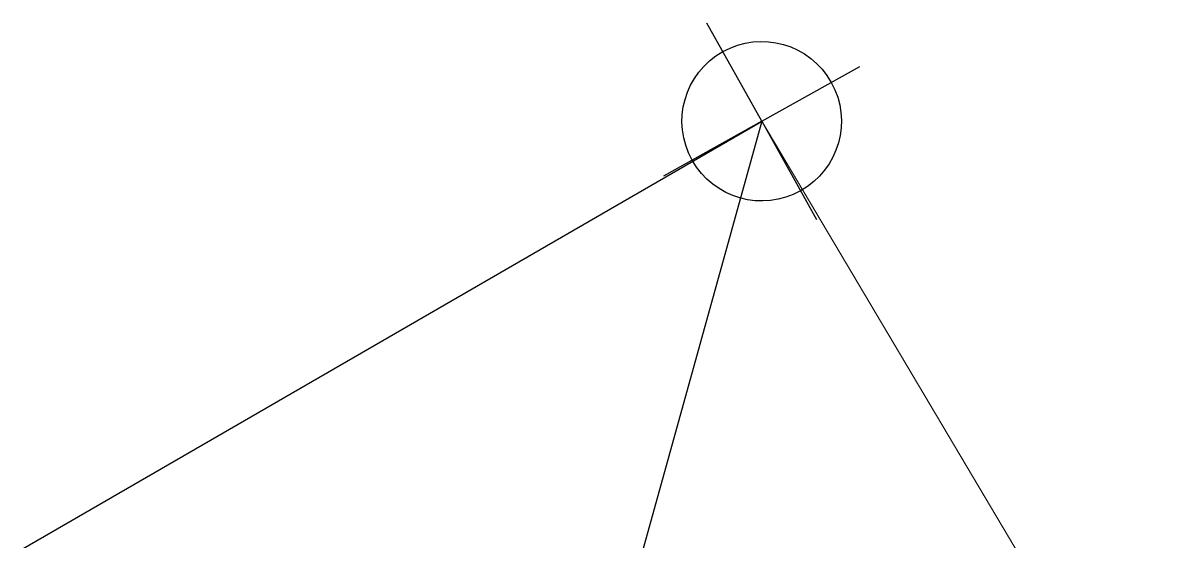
# Model space of a CAD drawing. Header units: inches. Extents: x 0 to 235202, y 0 to 361577.
# Drawn here: x 76670 to 85371, y 308712 to 312631 of the extents above; entities that cross this region are included whole.
import ezdxf

# ---------------------------------------------------------------- set-up
doc = ezdxf.new("R2010")
doc.units = ezdxf.units.IN
doc.header["$MEASUREMENT"] = 0
doc.layers.add('DIM', color=251, linetype='Continuous', lineweight=0)
doc.layers.add('EDGE OF CHANNEL', color=240, linetype='Continuous')
doc.layers.add('PENTHOUSE', color=10, linetype='Continuous')
doc.styles.get("Standard").update_dxf_attribs({"font": 'arial.ttf'})
doc.linetypes.add('FENCE_LINE', pattern='A,0.5,-0.1,["X",Standard,S=0.1,R=0,X=-0.02,Y=-0.05],-0.1', length=0.7)

msp = doc.modelspace()

# ---------------------------------------------------------------- linework, layer by layer
at = {"color": 8, "extrusion": (-2.00606e-06, 4.08641e-06, 1)}
for q in [(81835.2, 312630.6, 0.3), (81835.2, 312630.6, 0.3), (82991.4, 312303.3, 0.3), (82991.4, 312303.3, 0.3), (81507.9, 311474.5, 0.3), (81507.9, 311474.5, 0.3), (82664, 311147.1, 0.3), (82664, 311147.1, 0.3)]:
    msp.add_line((82249.6, 311888.9, 0.3), q, dxfattribs=at)
msp.add_ellipse((82249.6, 311888.9, 0.3), major_axis=(525.6, 293.6, 0), ratio=1, start_param=3.141596305512142, end_param=9.424781612691728, dxfattribs=at)
msp.add_ellipse((82249.6, 311888.9, 0.3), major_axis=(525.6, 293.6, 0), ratio=1, start_param=3.141596305512142, end_param=9.424781612691728, dxfattribs=at)
at = {"layer": 'DIM', "color": 8, "linetype": 'FENCE_LINE', "ltscale": 20}
for q in [(82249.6, 311888.9, 0.3), (85370.8, 306635.1, 0.3)]:
    msp.add_line((82249.6, 311888.9, 0.3), q, dxfattribs=at)
at = {"layer": 'EDGE OF CHANNEL', "color": 8, "extrusion": (-2.00606e-06, 4.08641e-06, 1)}
msp.add_line((82249.6, 311888.9, 0.3), (79919.5, 303486.2, 0.3), dxfattribs=at)
at = {"layer": 'PENTHOUSE', "color": 8, "extrusion": (-4.11163e-06, 8.12245e-06, 1)}
msp.add_line((76670.4, 308661.9, 0.2), (82248.9, 311886.4, 0.2), dxfattribs=at)

doc.saveas('drawing.dxf')
